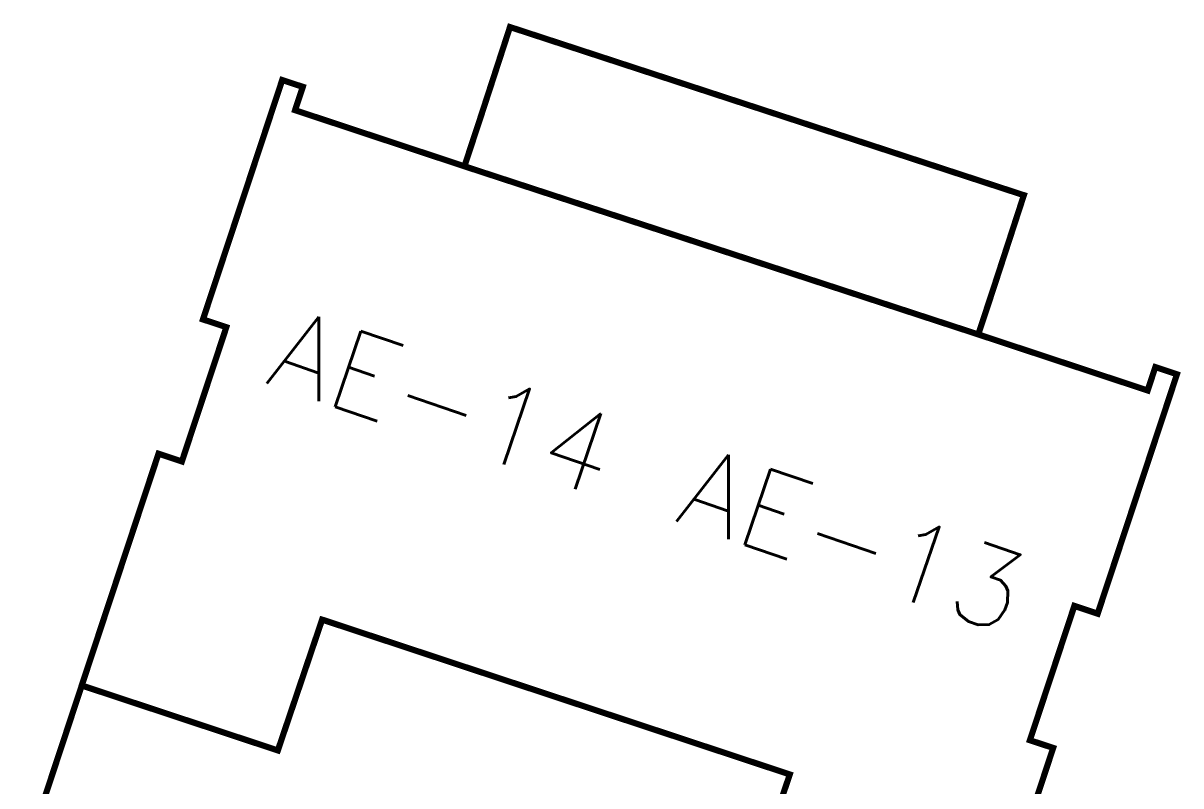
# Model space of a CAD drawing. Header units: inches. Extents: x 350994 to 353538, y 1581369 to 1583842.
# Drawn here: x 351533.09 to 351551.91, y 1583205.24 to 1583217.64 of the extents above; entities that cross this region are included whole.
import ezdxf
from ezdxf.enums import TextEntityAlignment as Align

# ---------------------------------------------------------------- set-up
doc = ezdxf.new("R2010")
doc.units = ezdxf.units.IN
doc.header["$MEASUREMENT"] = 0
doc.linetypes.add('1', pattern=[0])
doc.linetypes.add('ACAD_ISO03W100', pattern=[30, 12, -18])
for name, color, linetype in [('BOUNDARY', 5, 'Continuous'), ('BULDING', 5, '1'), ('CW', 94, '1')]:
    doc.layers.add(name, color=color, linetype=linetype)
doc.styles.add('ROMANS', font='ROMANS.shx')

msp = doc.modelspace()

# ---------------------------------------------------------------- linework, layer by layer
at = {"layer": 'BOUNDARY', "lineweight": 5, "const_width": 0.1, "elevation": 100.418}
for points in [[(351544.833, 1583203.3), (351545.554, 1583205.426), (351537.951, 1583207.943), (351537.231, 1583205.816), (351534.043, 1583206.872), (351534.043, 1583206.872), (351534.043, 1583206.872), (351534.043, 1583206.872), (351535.291, 1583210.641), (351535.671, 1583210.515), (351536.394, 1583212.698), (351536.014, 1583212.824), (351537.302, 1583216.716), (351537.637, 1583216.606), (351537.511, 1583216.226), (351540.264, 1583215.314), (351540.515, 1583216.074), (351541.005, 1583217.578), (351549.359, 1583214.844), (351548.869, 1583213.34), (351548.869, 1583213.34), (351548.618, 1583212.58), (351551.371, 1583211.669), (351551.497, 1583212.049), (351551.848, 1583211.932), (351550.559, 1583208.04), (351550.18, 1583208.166), (351549.457, 1583205.982), (351549.836, 1583205.857), (351548.579, 1583202.059)], [(351540.264, 1583215.314), (351548.618, 1583212.58)]]:
    msp.add_lwpolyline(points, dxfattribs=at)
at = {"layer": 'CW', "linetype": 'ACAD_ISO03W100', "lineweight": 5, "ltscale": 0.1, "const_width": 0.1, "elevation": 100.418}
msp.add_lwpolyline([(351548.579, 1583202.059), (351547.69, 1583199.373), (351533.154, 1583204.185), (351534.043, 1583206.872)], dxfattribs=at)

# ---------------------------------------------------------------- texts
at = {"layer": 'BULDING', "color": 0, "linetype": 'Continuous', "lineweight": 9, "style": 'ROMANS'}
for s, p in [('AE-14', (351539.927, 1583211.485, -8.051)), ('AE-13', (351546.586, 1583209.241, -8.051))]:
    msp.add_text(s, height=1.3, rotation=341.0931, dxfattribs=at).set_placement(p, align=Align.MIDDLE_CENTER)

doc.saveas('drawing.dxf')
